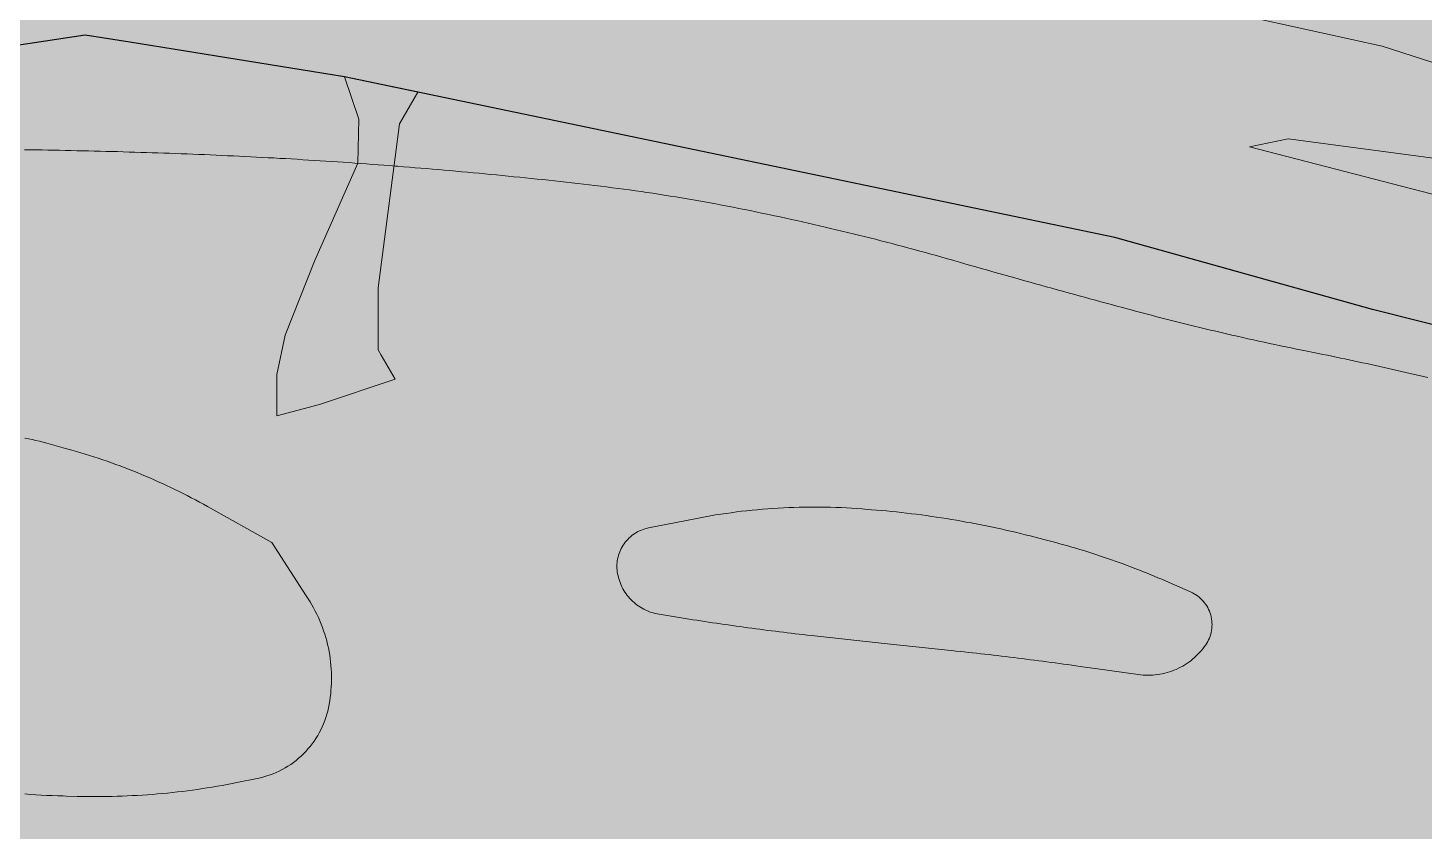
# Model space of a CAD drawing. Header units: metres. Extents: x 68582 to 69192, y 19191 to 19633.
# Drawn here: x 68767.87 to 68796.26, y 19403.81 to 19420.16 of the extents above; entities that cross this region are included whole.
import ezdxf

# ---------------------------------------------------------------- set-up
doc = ezdxf.new("R2010")
doc.units = ezdxf.units.M
doc.layers.get('0').update_dxf_attribs({"lineweight": 15})
doc.layers.add('Kasvillisuus', color=7, linetype='Continuous', lineweight=5)
doc.layers.add('None', color=7, linetype='Continuous', lineweight=5)

msp = doc.modelspace()

# ---------------------------------------------------------------- hatches: boundary and pattern name
at = {"true_color": 0xd1f0d1, "transparency": 33554687}
msp.add_hatch(color=254, dxfattribs=at).paths.add_polyline_path([(68588.122, 19191.443), (69192.296, 19191.443), (69192.296, 19628.232), (68588.122, 19628.232)], flags=0)
at = {"true_color": 0xffffff, "transparency": 33554687}
msp.add_hatch(color=7, dxfattribs=at).paths.add_polyline_path([(68776.97, 19421.199), (68776.59, 19421.805), (68776.586, 19424.097), (68776.764, 19424.485), (68777.001, 19424.716), (68777.212, 19424.762), (68782.466, 19423.486), (68785.429, 19422.167), (68788.772, 19421.82), (68790.41, 19421.611), (68792.942, 19420.329), (68795.411, 19419.783), (68802.099, 19417.627), (68802.577, 19417.476), (68802.852, 19417.252), (68802.9, 19416.9), (68802.754, 19416.357), (68802.148, 19416.125), (68797.732, 19417.101), (68796.455, 19417.506), (68793.5, 19417.9), (68792.712, 19417.737), (68807.28, 19413.96), (68814.393, 19413.286), (68814.451, 19414.447), (68813.708, 19414.791), (68813.445, 19415.204), (68809.432, 19420.338), (68808.569, 19421.48), (68804.8, 19421.6), (68798.77, 19423.4), (68789.39, 19430.56), (68786.129, 19431.922), (68782.6, 19432.5), (68780.3, 19432.1), (68777.8, 19433.4), (68776.902, 19433.456), (68775.85, 19423.46), (68776.37, 19421.28)], flags=0)
at = {"layer": 'Kasvillisuus', "true_color": 0xffffff, "transparency": 33554687}
msp.add_hatch(color=7, dxfattribs=at).paths.add_polyline_path([(68774.31, 19419.16), (68774.6, 19418.3), (68774.577, 19417.399), (68773.7, 19415.41), (68773.1, 19413.9), (68772.933, 19413.1), (68772.933, 19412.26), (68773.8, 19412.493), (68775.334, 19413.006), (68775.054, 19413.492), (68774.991, 19413.6), (68774.991, 19414.864), (68775.425, 19418.2), (68775.8, 19418.849)], flags=0)
at = {"layer": 'None', "linetype": 'Continuous', "lineweight": 0, "true_color": 0xffffff, "transparency": 33554687}
h = msp.add_hatch(color=7, dxfattribs=at)
h.paths.add_polyline_path([(68799.84, 19386.02), (68789.95, 19386.9), (68781.97, 19386.61), (68773.27, 19384.56), (68766.62, 19381.94), (68748.84, 19370.6), (68746.75, 19366.63), (68746.49, 19363.19), (68746.68, 19359.75), (68746.03, 19354.21), (68745.717, 19353), (68743.653, 19353), (68744.06, 19354.58), (68744.68, 19359.8), (68744.41, 19364.47), (68740.99, 19370.95), (68732.83, 19377.49), (68729.15, 19380.5), (68725.54, 19384.08), (68723.21, 19387.28), (68721.23, 19392.29), (68719.51, 19395.27), (68718.26, 19396.33), (68715.99, 19397.05), (68713.09, 19396.09), (68709.999, 19395.093), (68706, 19393.939), (68706, 19396.061), (68709, 19396.875), (68712.39, 19397.97), (68715.98, 19399.15), (68723.43, 19403.64), (68726.42, 19405.66), (68738.87, 19414.06), (68755.26, 19419.94), (68769.04, 19422.04), (68772.54, 19421.8), (68773.32, 19423.3), (68774.64, 19437.94), (68769.945, 19438.437), (68769.945, 19440.561), (68775.04, 19440.09), (68776.38, 19443.85), (68778.83, 19449.39), (68788.17, 19454.78), (68799.23, 19458.52), (68810.37, 19459.06), (68812.62, 19459.06), (68813.19, 19459.39), (68812.88, 19460.43), (68812.23, 19461.42), (68807.67, 19464.89), (68804.352, 19467.88), (68807.345, 19467.88), (68809.01, 19466.38), (68816.28, 19460.87), (68820.74, 19459.23), (68822.38, 19459.08), (68863.02, 19459.98), (68877.74, 19459.98), (68881.35, 19460.13), (68882.82, 19460.98), (68884.56, 19462.92), (68885.32, 19464.46), (68885.28, 19464.62), (68886.523, 19467.88), (68889.195, 19467.88), (68887.91, 19464.51), (68888.83, 19461.29), (68890.11, 19460.02), (68896, 19455.662), (68896, 19452.573), (68892.13, 19455.44), (68890.38, 19456.4), (68887.85, 19457.18), (68885.39, 19456.76), (68884.03, 19455.4), (68883.66, 19454.19), (68883.71, 19454.1), (68883.28, 19452.99), (68872.46, 19424.51), (68870.39, 19417.14), (68870.324, 19417.017), (68870.474, 19416.931), (68870.06, 19412.46), (68871.13, 19408.51), (68871.83, 19407.09), (68880.85, 19393.85), (68887.33, 19386.26), (68890.4, 19384.17), (68890.2, 19381.49), (68887.83, 19380.47), (68887.07, 19378.35), (68887.07, 19375.09), (68884.83, 19375.09), (68884.73, 19379.14), (68883.91, 19380.24), (68883.22, 19380.45), (68882.08, 19380.41), (68868.03, 19375.262), (68852.77, 19371.1), (68844.22, 19369.71), (68840.87, 19369.2), (68839.58, 19368.49), (68839.45, 19367.4), (68836.83, 19365.887), (68835.04, 19368.32), (68829.92, 19372.32), (68819.958, 19378.79), (68812.33, 19382.242), (68806.83, 19384.09)], flags=0)
h.paths.add_polyline_path([(68775.85, 19423.46), (68776.37, 19421.28), (68790.55, 19418.32), (68795.86, 19416.83), (68807.28, 19413.96), (68831.23, 19411.69), (68853.45, 19410.37), (68856.89, 19410.37), (68860.28, 19410.76), (68863.66, 19412.78), (68866.24, 19416.21), (68870.38, 19426.08), (68880.96, 19453.92), (68879.25, 19457.05), (68877.45, 19457.48), (68863.03, 19457.48), (68821.63, 19456.56), (68810.43, 19456.56), (68799.7, 19456.04), (68789.2, 19452.49), (68780.77, 19447.62), (68777.69, 19440.94)], flags=0)
h.paths.add_polyline_path([(68870.05, 19404.5), (68868.305, 19405.629), (68865.01, 19407.11), (68858.23, 19407.87), (68853.41, 19407.87), (68831.02, 19409.2), (68806.85, 19411.49), (68795.21, 19414.42), (68789.97, 19415.89), (68774.31, 19419.16), (68769.945, 19419.863), (68769.03, 19420.01), (68755.76, 19418), (68739.78, 19412.27), (68727.67, 19404.09), (68724.16, 19400.73), (68722.5, 19396.61), (68723.23, 19392.69), (68724.97, 19388.26), (68727.16, 19385.29), (68730.49, 19381.99), (68734.25, 19378.92), (68741.76, 19372.9), (68745.33, 19372.02), (68747.84, 19372.34), (68765.71, 19383.73), (68772.69, 19386.48), (68781.68, 19388.6), (68790.1, 19389.11), (68799.84, 19388.21), (68805.18, 19386.88), (68812.83, 19384.23), (68820.66, 19380.72), (68826.29, 19377.07), (68835.18, 19371.98), (68842.61, 19371.51), (68849.74, 19372.37), (68867.92, 19377.04), (68876.83, 19380.304), (68882.08, 19382.65), (68882.98, 19385.18), (68882.4, 19387.3), (68875.5, 19397.08)], flags=0)
h = msp.add_hatch(color=7, dxfattribs=at)
h.paths.add_polyline_path([(68785.542, 19405.095), (68779.732, 19405.496), (68775.863, 19406.342), (68775.947, 19405.985), (68776.254, 19404.685), (68776.681, 19402.873), (68777.282, 19399.366), (68778.159, 19394.936), (68780.046, 19391.667), (68781.354, 19388.719), (68780.623, 19388.394), (68779.332, 19391.304), (68777.4, 19394.65), (68777.386, 19394.718), (68771.117, 19397.106), (68766.95, 19399.511), (68759.429, 19400.811), (68758.018, 19401.625), (68757.589, 19401.393), (68757.414, 19399.293), (68757.078, 19398.317), (68756.486, 19396.633), (68755.984, 19388.713), (68753.703, 19384.15), (68754.924, 19377.817), (68755.278, 19377.081), (68754.561, 19376.624), (68754.496, 19376.865), (68753.075, 19384.236), (68755.393, 19388.873), (68755.892, 19396.753), (68756.242, 19397.749), (68755.039, 19396.932), (68750.419, 19394.723), (68740.681, 19390.004), (68738.732, 19389.679), (68735.588, 19391.494), (68733.952, 19393.131), (68726.194, 19395.708), (68726.383, 19396.278), (68734.276, 19393.655), (68735.957, 19391.974), (68738.846, 19390.307), (68740.497, 19390.582), (68750.159, 19395.263), (68754.739, 19397.454), (68756.578, 19398.702), (68757.089, 19402.319), (68757.089, 19406.377), (68759.456, 19408.41), (68762.442, 19410.134), (68760.029, 19412.547), (68758.293, 19415.554), (68757.795, 19418.409), (68758.583, 19418.547), (68759.057, 19415.832), (68760.669, 19413.039), (68763.141, 19410.567), (68767.132, 19410.89), (68770.097, 19411.498), (68773.8, 19412.493), (68775.96, 19413.216), (68780.248, 19414.093), (68784.32, 19414.093), (68789.7, 19413.242), (68792.99, 19411.842), (68796.342, 19409.317), (68797.44, 19408.683), (68801.211, 19412.91), (68802.128, 19412.679), (68798.572, 19408.752), (68800.17, 19408.036), (68800.17, 19407.562), (68797.755, 19407.827), (68796.185, 19405.924), (68794.206, 19403.945), (68795.697, 19402.759), (68797.459, 19400.596), (68796.601, 19400.211), (68795.08, 19402.227), (68793.773, 19403.267), (68789.867, 19395.455), (68788.529, 19389.846), (68788.529, 19388.951), (68787.729, 19388.951), (68787.729, 19389.94), (68789.11, 19395.731), (68793.1, 19403.709), (68792.752, 19403.91)], flags=0)
h.paths.add_polyline_path([(68785.635, 19405.891), (68793.026, 19404.676), (68793.52, 19404.39), (68795.592, 19406.462), (68796.913, 19408.063), (68795.899, 19408.649), (68792.587, 19411.144), (68789.478, 19412.467), (68784.257, 19413.293), (68780.329, 19413.293), (68776.417, 19412.493), (68775.163, 19410.826), (68774.789, 19408.944), (68774.789, 19408.098), (68775.689, 19407.198), (68779.846, 19406.29)], flags=0)
h.paths.add_polyline_path([(68776.495, 19399.22), (68775.897, 19402.713), (68775.475, 19404.501), (68775.168, 19405.801), (68774.926, 19406.83), (68773.989, 19407.767), (68773.689, 19409.022), (68772.989, 19409.993), (68771.789, 19410.593), (68770.281, 19410.72), (68767.245, 19410.096), (68764.089, 19409.841), (68763.289, 19409.776), (68762.935, 19409.495), (68759.921, 19407.755), (68757.889, 19406.009), (68757.889, 19402.624), (68759.706, 19401.575), (68767.227, 19400.275), (68771.461, 19397.831), (68777.203, 19395.644)], flags=0)

# ---------------------------------------------------------------- linework, layer by layer
at = {"color": 7, "true_color": 0xffffff, "transparency": 33554687}
for points in [[(68798.77, 19423.4), (68789.39, 19430.56), (68786.129, 19431.922), (68782.6, 19432.5), (68780.3, 19432.1), (68777.8, 19433.4), (68776.902, 19433.456), (68775.85, 19423.46), (68776.37, 19421.28), (68776.97, 19421.199), (68776.59, 19421.805), (68776.586, 19424.097), (68776.764, 19424.485), (68777.001, 19424.716), (68777.212, 19424.762), (68782.466, 19423.486), (68785.429, 19422.167), (68788.772, 19421.82), (68790.41, 19421.611), (68792.942, 19420.329), (68795.411, 19419.783), (68802.099, 19417.627)], [(68796.455, 19417.506), (68793.5, 19417.9), (68792.712, 19417.737), (68807.28, 19413.96)]]:
    msp.add_lwpolyline(points, dxfattribs=at)
at = {"layer": 'Kasvillisuus', "color": 7, "true_color": 0xffffff, "transparency": 33554687}
msp.add_lwpolyline([(68774.31, 19419.16), (68774.6, 19418.3), (68774.577, 19417.399), (68773.7, 19415.41), (68773.1, 19413.9), (68772.933, 19413.1), (68772.933, 19412.26), (68773.8, 19412.493), (68775.334, 19413.006), (68775.054, 19413.492), (68774.991, 19413.6), (68774.991, 19414.864), (68775.425, 19418.2), (68775.8, 19418.849)], close=True, dxfattribs=at)
at = {"layer": 'None', "color": 7, "linetype": 'Continuous', "lineweight": 25, "true_color": 0xffffff, "transparency": 33554687}
msp.add_lwpolyline([(68806.85, 19411.49), (68795.21, 19414.42), (68789.97, 19415.89), (68774.31, 19419.16), (68769.945, 19419.863), (68769.03, 19420.01), (68755.76, 19418), (68739.78, 19412.27), (68727.67, 19404.09), (68724.16, 19400.73), (68722.5, 19396.61), (68723.23, 19392.69), (68724.97, 19388.26), (68727.16, 19385.29), (68730.49, 19381.99), (68734.25, 19378.92), (68741.76, 19372.9), (68745.33, 19372.02), (68747.84, 19372.34), (68765.71, 19383.73), (68772.69, 19386.48), (68781.68, 19388.6), (68790.1, 19389.11), (68799.84, 19388.21)], dxfattribs=at)
at = {"layer": 'None', "color": 7, "linetype": 'Continuous', "lineweight": 5, "transparency": 33554687}
for points in [[(68796.335, 19413.037), (68796.246, 19413.058), (68796.158, 19413.079), (68796.069, 19413.1), (68795.981, 19413.121), (68795.892, 19413.142), (68795.804, 19413.162), (68795.715, 19413.182), (68795.627, 19413.203), (68795.538, 19413.223), (68795.449, 19413.243), (68795.361, 19413.263), (68795.272, 19413.283), (68795.183, 19413.302), (68795.094, 19413.322), (68795.006, 19413.341), (68794.917, 19413.36), (68794.828, 19413.379), (68794.739, 19413.398), (68794.65, 19413.417), (68794.561, 19413.436), (68794.473, 19413.454), (68794.383, 19413.473), (68794.295, 19413.491), (68794.205, 19413.509), (68794.115, 19413.527), (68793.78, 19413.595), (68793.668, 19413.617), (68793.558, 19413.64), (68793.448, 19413.663), (68793.339, 19413.686), (68793.229, 19413.709), (68793.119, 19413.732), (68793.009, 19413.756), (68792.9, 19413.78), (68792.79, 19413.804), (68792.68, 19413.828), (68792.572, 19413.853), (68792.462, 19413.878), (68792.352, 19413.903), (68792.243, 19413.928), (68792.134, 19413.953), (68792.025, 19413.979), (68791.915, 19414.005), (68791.806, 19414.031), (68791.698, 19414.057), (68791.588, 19414.084), (68791.479, 19414.111), (68791.37, 19414.138), (68791.262, 19414.165), (68791.153, 19414.192), (68791.044, 19414.22), (68790.935, 19414.248), (68790.827, 19414.276), (68790.718, 19414.305), (68790.61, 19414.333), (68790.501, 19414.362), (68790.393, 19414.391), (68790.287, 19414.42), (68790.25, 19414.43), (68790.129, 19414.461), (68790.016, 19414.492), (68789.907, 19414.522), (68789.794, 19414.553), (68789.685, 19414.582), (68789.576, 19414.612), (68789.463, 19414.643), (68789.354, 19414.673), (68789.245, 19414.703), (68789.132, 19414.734), (68789.023, 19414.765), (68788.91, 19414.796), (68788.801, 19414.826), (68788.691, 19414.856), (68788.579, 19414.888), (68788.47, 19414.918), (68788.361, 19414.948), (68788.248, 19414.98), (68788.139, 19415.01), (68788.026, 19415.042), (68787.917, 19415.073), (68787.808, 19415.103), (68787.695, 19415.135), (68787.586, 19415.166), (68787.474, 19415.198), (68787.365, 19415.228), (68787.256, 19415.259), (68787.143, 19415.291), (68787.034, 19415.322), (68786.925, 19415.353), (68786.813, 19415.385), (68786.717, 19415.414), (68786.68, 19415.425), (68786.57, 19415.457), (68786.457, 19415.488), (68786.344, 19415.52), (68786.232, 19415.551), (68786.119, 19415.582), (68786.006, 19415.613), (68785.893, 19415.644), (68785.78, 19415.674), (68785.668, 19415.704), (68785.554, 19415.734), (68785.441, 19415.764), (68785.328, 19415.794), (68785.215, 19415.823), (68785.102, 19415.852), (68784.988, 19415.88), (68784.874, 19415.909), (68784.761, 19415.937), (68784.648, 19415.965), (68784.534, 19415.993), (68784.42, 19416.02), (68784.306, 19416.048), (68784.193, 19416.075), (68784.079, 19416.101), (68783.965, 19416.128), (68783.85, 19416.154), (68783.737, 19416.18), (68783.623, 19416.206), (68783.508, 19416.232), (68783.394, 19416.257), (68783.28, 19416.282), (68783.166, 19416.307), (68783.049, 19416.332), (68782.965, 19416.35), (68782.905, 19416.363), (68782.79, 19416.387), (68782.675, 19416.412), (68782.559, 19416.435), (68782.442, 19416.459), (68782.326, 19416.482), (68782.21, 19416.505), (68782.094, 19416.528), (68781.977, 19416.55), (68781.861, 19416.572), (68781.744, 19416.593), (68781.627, 19416.614), (68781.511, 19416.635), (68781.394, 19416.655), (68781.277, 19416.675), (68781.161, 19416.695), (68781.043, 19416.714), (68780.927, 19416.733), (68780.81, 19416.752), (68780.692, 19416.77), (68780.575, 19416.788), (68780.458, 19416.806), (68780.341, 19416.823), (68780.224, 19416.839), (68780.106, 19416.856), (68779.989, 19416.872), (68779.871, 19416.888), (68779.754, 19416.903), (68779.637, 19416.918), (68779.519, 19416.933), (68779.401, 19416.947), (68779.283, 19416.961), (68779.165, 19416.975), (68779.049, 19416.988), (68778.932, 19417.001), (68778.814, 19417.014), (68778.695, 19417.028), (68778.577, 19417.04), (68778.459, 19417.053), (68778.341, 19417.066), (68778.224, 19417.078), (68778.106, 19417.091), (68777.988, 19417.103), (68777.87, 19417.115), (68777.752, 19417.127), (68777.634, 19417.139), (68777.515, 19417.15), (68777.397, 19417.162), (68777.279, 19417.173), (68777.161, 19417.185), (68777.043, 19417.196), (68776.925, 19417.207), (68776.808, 19417.218), (68776.69, 19417.228), (68776.572, 19417.239), (68776.452, 19417.25), (68776.334, 19417.26), (68776.216, 19417.27), (68776.098, 19417.28), (68775.98, 19417.29), (68775.862, 19417.3), (68775.744, 19417.31), (68775.626, 19417.32), (68775.508, 19417.329), (68775.389, 19417.338), (68775.37, 19417.34), (68775.341, 19417.342), (68775.224, 19417.351), (68775.106, 19417.36), (68774.989, 19417.369), (68774.871, 19417.378), (68774.753, 19417.387), (68774.636, 19417.395), (68774.518, 19417.404), (68774.4, 19417.412), (68774.283, 19417.42), (68774.165, 19417.428), (68774.049, 19417.436), (68773.93, 19417.443), (68773.812, 19417.451), (68773.696, 19417.458), (68773.577, 19417.466), (68773.459, 19417.473), (68773.342, 19417.48), (68773.224, 19417.487), (68773.106, 19417.494), (68772.989, 19417.5), (68772.871, 19417.507), (68772.754, 19417.513), (68772.636, 19417.52), (68772.517, 19417.526), (68772.401, 19417.532), (68772.282, 19417.538), (68772.164, 19417.543), (68772.047, 19417.549), (68771.929, 19417.554), (68771.811, 19417.56), (68771.694, 19417.565), (68771.575, 19417.57), (68771.458, 19417.575), (68771.339, 19417.58), (68771.223, 19417.584), (68771.105, 19417.589), (68770.987, 19417.594), (68770.869, 19417.598), (68770.751, 19417.602), (68770.633, 19417.606), (68770.514, 19417.611), (68770.398, 19417.614), (68770.28, 19417.618), (68770.162, 19417.622), (68770.044, 19417.626), (68769.926, 19417.629), (68769.808, 19417.633), (68769.689, 19417.636), (68769.573, 19417.639), (68769.455, 19417.642), (68769.337, 19417.645), (68769.219, 19417.648), (68769.101, 19417.651), (68768.982, 19417.654), (68768.866, 19417.656), (68768.748, 19417.659), (68768.63, 19417.661), (68768.512, 19417.664), (68768.393, 19417.666), (68768.275, 19417.668), (68768.157, 19417.67), (68768.041, 19417.671), (68767.923, 19417.673), (68767.803, 19417.675)], [(68767.808, 19411.806), (68767.883, 19411.792), (68767.957, 19411.777), (68768.031, 19411.76), (68768.104, 19411.742), (68768.178, 19411.724), (68768.251, 19411.704), (68768.635, 19411.595), (68768.765, 19411.558), (68768.855, 19411.533), (68768.944, 19411.506), (68769.034, 19411.479), (68769.123, 19411.451), (68769.212, 19411.423), (68769.301, 19411.394), (68769.39, 19411.364), (68769.478, 19411.334), (68769.566, 19411.303), (68769.654, 19411.271), (68769.742, 19411.239), (68769.829, 19411.206), (68769.917, 19411.172), (68770.004, 19411.138), (68770.09, 19411.103), (68770.177, 19411.068), (68770.263, 19411.032), (68770.349, 19410.995), (68770.434, 19410.958), (68770.52, 19410.919), (68770.605, 19410.881), (68770.69, 19410.841), (68770.774, 19410.802), (68770.859, 19410.761), (68770.942, 19410.72), (68771.026, 19410.678), (68771.109, 19410.636), (68771.192, 19410.593), (68771.275, 19410.549), (68771.357, 19410.505), (68771.439, 19410.46), (68771.52, 19410.415), (68772.83, 19409.68), (68773.53, 19408.595), (68773.568, 19408.536), (68773.607, 19408.474), (68773.644, 19408.412), (68773.679, 19408.349), (68773.713, 19408.285), (68773.746, 19408.22), (68773.776, 19408.154), (68773.806, 19408.088), (68773.833, 19408.021), (68773.859, 19407.954), (68773.883, 19407.885), (68773.906, 19407.816), (68773.927, 19407.747), (68773.946, 19407.677), (68773.963, 19407.607), (68773.979, 19407.536), (68773.993, 19407.465), (68774.006, 19407.394), (68774.016, 19407.322), (68774.025, 19407.251), (68774.032, 19407.178), (68774.037, 19407.106), (68774.041, 19407.034), (68774.043, 19406.961), (68774.043, 19406.891), (68774.041, 19406.818), (68774.038, 19406.746), (68774.032, 19406.674), (68774.026, 19406.601), (68774.017, 19406.53), (68774.006, 19406.458), (68773.994, 19406.387), (68773.98, 19406.315), (68773.965, 19406.25), (68773.948, 19406.184), (68773.928, 19406.12), (68773.906, 19406.056), (68773.881, 19405.993), (68773.855, 19405.931), (68773.826, 19405.87), (68773.795, 19405.81), (68773.762, 19405.752), (68773.726, 19405.694), (68773.689, 19405.638), (68773.649, 19405.583), (68773.608, 19405.53), (68773.564, 19405.478), (68773.519, 19405.428), (68773.472, 19405.38), (68773.423, 19405.333), (68773.373, 19405.288), (68773.321, 19405.245), (68773.268, 19405.204), (68773.213, 19405.165), (68773.156, 19405.128), (68773.099, 19405.093), (68773.04, 19405.06), (68772.979, 19405.029), (68772.918, 19405.001), (68772.856, 19404.975), (68772.793, 19404.951), (68772.729, 19404.929), (68772.665, 19404.91), (68772.599, 19404.893), (68772.533, 19404.878), (68772.12, 19404.795), (68772.02, 19404.775), (68771.92, 19404.756), (68771.819, 19404.737), (68771.719, 19404.72), (68771.618, 19404.703), (68771.517, 19404.686), (68771.416, 19404.671), (68771.315, 19404.656), (68771.213, 19404.642), (68771.112, 19404.628), (68771.011, 19404.615), (68770.909, 19404.603), (68770.807, 19404.592), (68770.706, 19404.582), (68770.604, 19404.572), (68770.502, 19404.563), (68770.4, 19404.554), (68770.298, 19404.546), (68770.196, 19404.539), (68770.094, 19404.533), (68769.992, 19404.528), (68769.89, 19404.523), (68769.788, 19404.519), (68769.686, 19404.515), (68769.584, 19404.513), (68769.481, 19404.511), (68769.379, 19404.509), (68769.277, 19404.509), (68769.175, 19404.509), (68769.073, 19404.51), (68768.97, 19404.512), (68768.868, 19404.514), (68768.65, 19404.52), (68768.589, 19404.522), (68768.477, 19404.525), (68768.365, 19404.529), (68768.253, 19404.534), (68768.141, 19404.54), (68768.03, 19404.547), (68767.918, 19404.554), (68767.806, 19404.562)]]:
    msp.add_lwpolyline(points, dxfattribs=at)
msp.add_lwpolyline([(68785.22, 19407.63), (68783.865, 19407.78), (68783.794, 19407.788), (68783.713, 19407.797), (68783.632, 19407.806), (68783.552, 19407.815), (68783.472, 19407.824), (68783.392, 19407.834), (68783.312, 19407.843), (68783.231, 19407.853), (68783.152, 19407.863), (68783.071, 19407.873), (68782.991, 19407.883), (68782.911, 19407.893), (68782.831, 19407.903), (68782.751, 19407.914), (68782.671, 19407.924), (68782.591, 19407.935), (68782.511, 19407.946), (68782.431, 19407.957), (68782.351, 19407.968), (68782.271, 19407.979), (68782.191, 19407.99), (68782.111, 19408.002), (68782.031, 19408.013), (68781.952, 19408.025), (68781.872, 19408.036), (68781.792, 19408.048), (68781.711, 19408.06), (68781.632, 19408.073), (68781.552, 19408.085), (68781.472, 19408.097), (68781.393, 19408.11), (68781.313, 19408.122), (68781.235, 19408.135), (68780.703, 19408.22), (68780.663, 19408.228), (68780.623, 19408.237), (68780.584, 19408.247), (68780.546, 19408.259), (68780.507, 19408.272), (68780.47, 19408.287), (68780.433, 19408.304), (68780.396, 19408.322), (68780.361, 19408.341), (68780.326, 19408.362), (68780.292, 19408.384), (68780.259, 19408.407), (68780.227, 19408.432), (68780.196, 19408.458), (68780.166, 19408.485), (68780.137, 19408.513), (68780.109, 19408.543), (68780.082, 19408.573), (68780.057, 19408.605), (68780.033, 19408.638), (68780.01, 19408.671), (68779.989, 19408.705), (68779.969, 19408.741), (68779.95, 19408.777), (68779.933, 19408.813), (68779.917, 19408.851), (68779.903, 19408.889), (68779.89, 19408.927), (68779.879, 19408.966), (68779.869, 19409.005), (68779.861, 19409.045), (68779.855, 19409.085), (68779.851, 19409.123), (68779.848, 19409.16), (68779.847, 19409.197), (68779.848, 19409.235), (68779.851, 19409.273), (68779.855, 19409.31), (68779.862, 19409.347), (68779.87, 19409.384), (68779.88, 19409.42), (68779.891, 19409.456), (68779.904, 19409.492), (68779.919, 19409.526), (68779.935, 19409.56), (68779.953, 19409.593), (68779.973, 19409.625), (68779.994, 19409.657), (68780.017, 19409.687), (68780.04, 19409.716), (68780.066, 19409.744), (68780.092, 19409.771), (68780.12, 19409.796), (68780.149, 19409.82), (68780.179, 19409.843), (68780.21, 19409.864), (68780.242, 19409.884), (68780.275, 19409.902), (68780.309, 19409.918), (68780.344, 19409.933), (68780.379, 19409.947), (68780.415, 19409.958), (68780.451, 19409.968), (68780.488, 19409.977), (68781.435, 19410.165), (68781.539, 19410.185), (68781.644, 19410.205), (68781.749, 19410.223), (68781.854, 19410.241), (68781.96, 19410.258), (68782.066, 19410.273), (68782.171, 19410.288), (68782.277, 19410.302), (68782.383, 19410.316), (68782.489, 19410.328), (68782.595, 19410.339), (68782.701, 19410.349), (68782.808, 19410.359), (68782.914, 19410.367), (68783.02, 19410.375), (68783.127, 19410.382), (68783.233, 19410.388), (68783.34, 19410.392), (68783.447, 19410.396), (68783.553, 19410.399), (68783.66, 19410.402), (68783.767, 19410.403), (68783.873, 19410.403), (68783.98, 19410.402), (68784.087, 19410.401), (68784.193, 19410.398), (68784.3, 19410.395), (68784.407, 19410.391), (68784.513, 19410.386), (68784.62, 19410.379), (68784.726, 19410.372), (68784.833, 19410.364), (68784.89, 19410.36), (68785.024, 19410.349), (68785.127, 19410.341), (68785.228, 19410.332), (68785.33, 19410.323), (68785.432, 19410.313), (68785.534, 19410.302), (68785.636, 19410.291), (68785.737, 19410.28), (68785.839, 19410.267), (68785.94, 19410.255), (68786.042, 19410.241), (68786.143, 19410.228), (68786.245, 19410.213), (68786.346, 19410.199), (68786.447, 19410.183), (68786.548, 19410.167), (68786.649, 19410.151), (68786.75, 19410.134), (68786.851, 19410.116), (68786.952, 19410.098), (68787.052, 19410.08), (68787.153, 19410.061), (68787.253, 19410.041), (68787.353, 19410.021), (68787.454, 19410), (68787.554, 19409.979), (68787.654, 19409.957), (68787.753, 19409.934), (68787.853, 19409.912), (68787.953, 19409.888), (68788.052, 19409.864), (68788.152, 19409.84), (68788.25, 19409.815), (68788.527, 19409.744), (68788.61, 19409.723), (68788.692, 19409.702), (68788.773, 19409.68), (68788.855, 19409.657), (68788.936, 19409.635), (68789.017, 19409.611), (68789.098, 19409.588), (68789.179, 19409.564), (68789.26, 19409.54), (68789.341, 19409.515), (68789.422, 19409.489), (68789.502, 19409.464), (68789.583, 19409.438), (68789.663, 19409.411), (68789.743, 19409.384), (68789.823, 19409.357), (68789.903, 19409.329), (68789.982, 19409.301), (68790.062, 19409.273), (68790.141, 19409.244), (68790.22, 19409.214), (68790.299, 19409.184), (68790.378, 19409.154), (68790.457, 19409.124), (68790.536, 19409.093), (68790.614, 19409.061), (68790.692, 19409.03), (68790.77, 19408.997), (68790.848, 19408.965), (68790.926, 19408.932), (68791.004, 19408.898), (68791.08, 19408.865), (68791.514, 19408.674), (68791.55, 19408.657), (68791.585, 19408.638), (68791.619, 19408.617), (68791.652, 19408.594), (68791.684, 19408.57), (68791.714, 19408.543), (68791.743, 19408.515), (68791.77, 19408.486), (68791.795, 19408.455), (68791.819, 19408.423), (68791.841, 19408.389), (68791.861, 19408.355), (68791.879, 19408.319), (68791.895, 19408.282), (68791.909, 19408.245), (68791.921, 19408.207), (68791.931, 19408.168), (68791.939, 19408.128), (68791.944, 19408.089), (68791.948, 19408.049), (68791.949, 19408.009), (68791.948, 19407.969), (68791.944, 19407.929), (68791.939, 19407.89), (68791.931, 19407.85), (68791.922, 19407.812), (68791.91, 19407.773), (68791.896, 19407.736), (68791.88, 19407.699), (68791.862, 19407.663), (68791.842, 19407.629), (68791.82, 19407.595), (68791.791, 19407.555), (68791.761, 19407.516), (68791.73, 19407.478), (68791.697, 19407.441), (68791.663, 19407.405), (68791.628, 19407.371), (68791.592, 19407.337), (68791.554, 19407.305), (68791.516, 19407.275), (68791.476, 19407.245), (68791.436, 19407.217), (68791.394, 19407.191), (68791.352, 19407.165), (68791.308, 19407.142), (68791.264, 19407.12), (68791.22, 19407.099), (68791.174, 19407.08), (68791.128, 19407.063), (68791.081, 19407.047), (68791.034, 19407.033), (68790.986, 19407.02), (68790.938, 19407.009), (68790.89, 19407), (68790.841, 19406.992), (68790.792, 19406.986), (68790.743, 19406.982), (68790.694, 19406.98), (68790.645, 19406.979), (68790.595, 19406.98), (68790.546, 19406.983), (68790.497, 19406.987), (68790.448, 19406.993), (68789.62, 19407.11), (68789.264, 19407.16), (68789.181, 19407.172), (68789.097, 19407.184), (68789.012, 19407.195), (68788.929, 19407.207), (68788.845, 19407.218), (68788.761, 19407.23), (68788.677, 19407.241), (68788.592, 19407.252), (68788.509, 19407.263), (68788.424, 19407.274), (68788.34, 19407.285), (68788.256, 19407.295), (68788.171, 19407.306), (68788.088, 19407.317), (68788.003, 19407.327), (68787.919, 19407.338), (68787.835, 19407.348), (68787.751, 19407.358), (68787.667, 19407.368), (68787.582, 19407.378), (68787.498, 19407.388), (68787.414, 19407.398), (68787.329, 19407.407), (68787.246, 19407.417), (68787.161, 19407.426), (68787.076, 19407.436), (68786.993, 19407.445), (68786.908, 19407.454), (68786.824, 19407.463), (68786.739, 19407.472), (68786.655, 19407.481), (68786.57, 19407.49)], close=True, dxfattribs=at)

doc.saveas('drawing.dxf')
